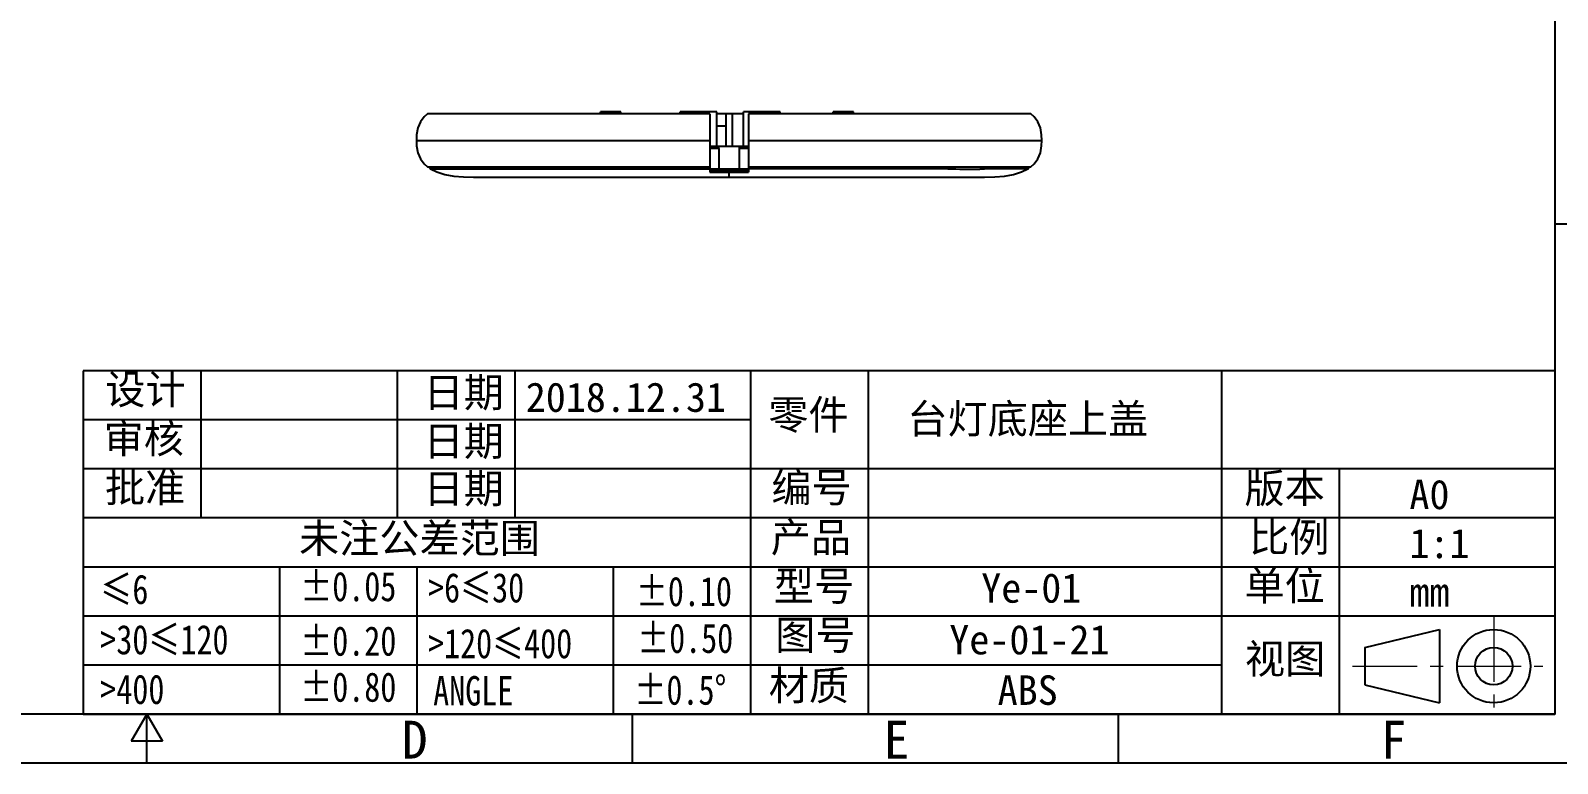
# Model space of a CAD drawing. Header units: millimetres. Extents: x 1791 to 2848, y -3889 to -2778.
# Drawn here: x 2122.6 to 2496.1, y -3282.3 to -3103 of the extents above; entities that cross this region are included whole.
import ezdxf

# ---------------------------------------------------------------- set-up
doc = ezdxf.new("R2010")
doc.units = ezdxf.units.MM
doc.linetypes.add('CENTER', pattern=[50.8, 31.75, -6.35, 6.35, -6.35])
doc.layers.add('0 @ 1', color=7, linetype='Continuous')
doc.layers.add('CEN', color=3, linetype='CENTER', lineweight=20)
doc.styles.add('PC_TEXTSTYLE', font='', dxfattribs={"width": 0.8})
doc.styles.get("Standard").update_dxf_attribs({"font": 'txt.shx'})
doc.styles.add('宋体', font='')
doc.styles.get('PC_TEXTSTYLE').set_extended_font_data('SimSun')
doc.styles.get('宋体').set_extended_font_data('SimSun')

# ---------------------------------------------------------------- blocks, each defined once
blk = doc.blocks.new('A$C61A56A23')
for p, q in [((-5, 55), (0, 55)), ((-148.5, -0.02), (-148.5, 5)), ((-99, -0.02), (-99, 5)), ((-49.5, -0.02), (-49.5, 5))]:
    blk.add_line(p, q)
at = {"color": 7, "linetype": 'Continuous'}
for p, q in [((-148.5, 5), (-150.09, 2.25)), ((-148.5, 5), (-146.91, 2.25)), ((-146.91, 2.25), (-150.09, 2.25))]:
    blk.add_line(p, q, dxfattribs=at)
for points in [[(-297, 210), (0, 210), (0, 0), (-297, 0)], [(-292, 205), (-5, 205), (-5, 5), (-292, 5)]]:
    blk.add_lwpolyline(points, close=True)
at = {"color": 7, "linetype": 'Continuous', "char_height": 3.86, "width": 2.6745, "attachment_point": 2, "style": '宋体'}
for s, insert in [('D', (-121.21, 4.34)), ('E', (-72.11, 4.34)), ('F', (-21.44, 4.34))]:
    blk.add_mtext(s, dxfattribs=dict(at, insert=insert))

msp = doc.modelspace()

# ---------------------------------------------------------------- linework, layer by layer
at = {"color": 7, "linetype": 'Continuous'}
for p, q in [((2288.75, -3123.34), (2219.7, -3123.34)), ((2267.04, -3122.84), (2262.04, -3122.84)), ((2262.04, -3123.34), (2262.04, -3122.84)), ((2267.04, -3123.34), (2267.04, -3122.84)), ((2285.47, -3122.84), (2281.5, -3122.84)), ((2281.5, -3123.34), (2281.5, -3122.84)), ((2290.5, -3122.84), (2285.5, -3122.84)), ((2285.5, -3123.34), (2285.5, -3122.84)), ((2288.75, -3123.34), (2288.75, -3137.6)), ((2290.5, -3131.34), (2290.5, -3122.84)), ((2297, -3123.34), (2290.5, -3123.34)), ((2292.75, -3131.34), (2292.75, -3123.34)), ((2294.25, -3123.34), (2294.25, -3131.34)), ((2306, -3122.84), (2297, -3122.84)), ((2297, -3131.34), (2297, -3122.84)), ((2298.25, -3123.34), (2298.25, -3137.6)), ((2367.3, -3123.34), (2298.25, -3123.34)), ((2302, -3123.34), (2302, -3122.84)), ((2306, -3123.34), (2306, -3122.84)), ((2318.96, -3123.34), (2318.96, -3122.84)), ((2323.96, -3122.84), (2318.96, -3122.84)), ((2323.96, -3123.34), (2323.96, -3122.84)), ((2292.75, -3126.34), (2290.5, -3126.34)), ((2217, -3129.84), (2288.75, -3129.84)), ((2298.25, -3131.34), (2288.75, -3131.34)), ((2291.05, -3131.84), (2288.75, -3131.84)), ((2291, -3131.84), (2291, -3131.34)), ((2291.05, -3136.84), (2291.05, -3131.84)), ((2295.95, -3131.84), (2295.95, -3136.84)), ((2298.25, -3131.84), (2295.95, -3131.84)), ((2296, -3131.84), (2296, -3131.34)), ((2298.25, -3129.84), (2370, -3129.84)), ((2219.7, -3136.34), (2288.75, -3136.34)), ((2220.2, -3136.34), (2220.2, -3136.41)), ((2288.75, -3136.41), (2220.2, -3136.41)), ((2220.44, -3136.84), (2298.25, -3136.84)), ((2288.75, -3137.14), (2298.25, -3137.14)), ((2298.25, -3136.34), (2367.3, -3136.34)), ((2366.8, -3136.41), (2298.25, -3136.41)), ((2299.75, -3136.84), (2298.25, -3136.84)), ((2301.5, -3136.84), (2299.75, -3136.84)), ((2302.5, -3136.84), (2301.5, -3136.84)), ((2312, -3136.84), (2302.5, -3136.84)), ((2313.5, -3136.84), (2312, -3136.84)), ((2318, -3136.84), (2313.5, -3136.84)), ((2319.36, -3136.84), (2318, -3136.84)), ((2321.74, -3136.84), (2319.36, -3136.84)), ((2323, -3136.84), (2321.74, -3136.84)), ((2324.5, -3136.84), (2323, -3136.84)), ((2337.19, -3136.84), (2335, -3136.84)), ((2341.5, -3136.84), (2340.5, -3136.84)), ((2347.01, -3136.85), (2341.5, -3136.84)), ((2355.34, -3136.85), (2354.79, -3136.85)), ((2356, -3136.85), (2355.34, -3136.85)), ((2365.89, -3136.84), (2366.56, -3136.84)), ((2366.8, -3136.41), (2366.8, -3136.34)), ((2231, -3138.84), (2356, -3138.84)), ((2288.75, -3137.6), (2298.25, -3137.6)), ((2293.5, -3138.84), (2293.5, -3137.6)), ((2135.5, -3186.21), (2135.5, -3270.25)), ((2495.5, -3186.21), (2135.5, -3186.21)), ((2164.3, -3186.21), (2164.3, -3222.23)), ((2212.3, -3186.21), (2212.3, -3222.23)), ((2241.1, -3186.21), (2241.1, -3222.23)), ((2298.7, -3186.21), (2298.7, -3270.25)), ((2327.5, -3186.21), (2327.5, -3270.25)), ((2413.9, -3186.21), (2413.9, -3270.25)), ((2298.7, -3198.22), (2135.5, -3198.22)), ((2495.5, -3210.22), (2135.5, -3210.22)), ((2442.7, -3210.22), (2442.7, -3270.25)), ((2495.5, -3222.23), (2135.5, -3222.23)), ((2495.5, -3234.23), (2135.5, -3234.23)), ((2183.5, -3234.23), (2183.5, -3270.25)), ((2217.1, -3234.23), (2217.1, -3270.25)), ((2265.1, -3234.23), (2265.1, -3270.25)), ((2495.5, -3246.24), (2135.5, -3246.24)), ((2413.9, -3258.24), (2135.5, -3258.24))]:
    msp.add_line(p, q, dxfattribs=at)
for p, q in [((2449.02, -3253.91), (2467.25, -3249.52)), ((2467.25, -3249.52), (2467.25, -3267.45)), ((2449.02, -3253.91), (2449.02, -3263.06)), ((2449.02, -3263.06), (2467.25, -3267.45)), ((2135.5, -3270.25), (2495.5, -3270.25))]:
    msp.add_line(p, q)
for points in [[(2219.7, -3123.34), (2218.9, -3124.06), (2218, -3125.3), (2217.38, -3126.81), (2217.07, -3128.49), (2217, -3129.84)], [(2370, -3129.84), (2369.94, -3128.49), (2369.62, -3126.81), (2369, -3125.3), (2368.1, -3124.06), (2367.3, -3123.34)], [(2217, -3129.84), (2217.07, -3131.18), (2217.38, -3132.87), (2218, -3134.37), (2218.9, -3135.61), (2219.7, -3136.34)], [(2367.3, -3136.34), (2368.1, -3135.61), (2369, -3134.37), (2369.62, -3132.87), (2369.94, -3131.18), (2370, -3129.84)], [(2220.2, -3136.41), (2220.21, -3136.51), (2220.25, -3136.61)], [(2220.25, -3136.61), (2220.29, -3136.7), (2220.35, -3136.77), (2220.42, -3136.82), (2220.44, -3136.84)], [(2220.44, -3136.84), (2221.97, -3137.58), (2223.99, -3138.19), (2226.19, -3138.57), (2228.53, -3138.77), (2231, -3138.84)], [(2356, -3138.84), (2358.47, -3138.77), (2360.82, -3138.57), (2363.02, -3138.19), (2365.03, -3137.58), (2366.56, -3136.84)], [(2366.56, -3136.84), (2366.58, -3136.83), (2366.72, -3136.69), (2366.79, -3136.51), (2366.8, -3136.41)]]:
    msp.add_lwpolyline(points, dxfattribs=at)
for radius in [8.97, 4.57]:
    msp.add_circle((2480.51, -3258.49), radius)
msp.add_arc((2352.64, -328.36), 2808.49, 269.88516, 270.0438, dxfattribs=at)
for points in [[(2221.07, -3136.84), (2220.93, -3136.76), (2220.82, -3136.58), (2220.82, -3136.41)], [(2335, -3136.84), (2331.5, -3136.84), (2328, -3136.84), (2324.5, -3136.84)], [(2365.89, -3136.84), (2366.03, -3136.76), (2366.13, -3136.58), (2366.13, -3136.41)]]:
    msp.add_open_spline(points, degree=3, dxfattribs=at)
for points, knots in [([(2248.41, -3136.84), (2248.41, -3136.82), (2248.4, -3136.67), (2248.4, -3136.53), (2248.4, -3136.41)], [0, 0, 0, 0, 0.186109, 1, 1, 1, 1]), ([(2340.5, -3136.84), (2340.23, -3136.84), (2339.12, -3136.84), (2338.02, -3136.84), (2337.19, -3136.84)], [0, 0, 0, 0, 0.249424, 1, 1, 1, 1]), ([(2365.89, -3136.84), (2365.64, -3136.85), (2365.11, -3136.84), (2364.21, -3136.84), (2362.52, -3136.85), (2359.75, -3136.84), (2357.36, -3136.84), (2356, -3136.85)], [0, 0, 0, 0, 0.075356, 0.159815, 0.274284, 0.586208, 1, 1, 1, 1])]:
    msp.add_open_spline(points, degree=3, knots=knots, dxfattribs=at)
at = {"layer": 'CEN', "color": 1, "linetype": 'CENTER', "lineweight": 15, "ltscale": 0.5}
for p, q in [((2480.51, -3246.41), (2480.51, -3270.52)), ((2445.94, -3258.49), (2492.54, -3258.49))]:
    msp.add_line(p, q, dxfattribs=at)

# ---------------------------------------------------------------- block references
at = {"xscale": 2.4, "yscale": 2.4, "zscale": 2.4}
msp.add_blockref('A$C61A56A23', (2507.5, -3282.25), dxfattribs=at)

# ---------------------------------------------------------------- texts
at = {"color": 7, "linetype": 'Continuous', "char_height": 7.2}
for s, insert, width, attachment_point in [('{\\fFangSong_GB2312|b0|i0|c134|p49;设计}', (2140.9, -3187.17), 23.394, 1), ('{\\fFangSong_GB2312|b0|i0|c134|p49;日期}', (2218.76, -3187.91), 23.394, 1), ('{\\fSimSun|b0|i0|c134|p2;2018.12.31}', (2243.76, -3189.07), 38.9021, 1), ('{\\fFangSong_GB2312|b0|i0|c134|p49;零件}', (2303.09, -3193.36), 19.9382, 1), ('{\\fSimSun|b0|i0|c134|p2;台灯底座上盖}', (2337.09, -3194.37), 81.6779, 1), ('{\\fFangSong_GB2312|b0|i0|c134|p49;审核}', (2140.52, -3199.15), 23.394, 1), ('{\\fFangSong_GB2312|b0|i0|c134|p49;日期}', (2218.76, -3199.82), 23.394, 1), ('{\\fFangSong_GB2312|b0|i0|c134|p49;批准}', (2140.84, -3211.18), 23.394, 1), ('{\\fFangSong_GB2312|b0|i0|c134|p49;日期}', (2218.76, -3211.42), 23.394, 1), ('{\\fFangSong_GB2312|b0|i0|c134|p49;编号}', (2303.85, -3211.16), 22.0338, 1), ('{\\fFangSong_GB2312|b0|i0|c134|p49;版本}', (2419.55, -3211.34), 22.0338, 1), ('未注公差范围', (2217.76, -3223.58), 163.7402, 2), ('{\\fFangSong_GB2312|b0|i0|c134|p49;产品}', (2303.68, -3223.38), 19.3389, 1), ('{\\fFangSong_GB2312|b0|i0|c134|p49;比例}', (2420.69, -3223.33), 20.537, 1), ('{\\fSimSun|b0|i0|c134|p2;1:1}', (2459.89, -3224.86), 12.9674, 1), ('{\\fFangSong_GB2312|b0|i0|c134|p49;单位}', (2419.55, -3235.18), 21.7345, 1), ('{\\fFangSong_GB2312|b0|i0|c134|p49;型号}', (2304.45, -3235.28), 21.7345, 1), ('{\\fSimSun|b0|i0|c134|p2;Ye-01}', (2355.16, -3235.76), 75.4744, 1), ('{\\fSimSun|b0|i0|c134|p2;mm}', (2459.89, -3236.72), 12.9674, 1), ('{\\fSimSun|b0|i0|c134|p2;mm}', (2459.89, -3236.72), 12.9674, 1), ('{\\fFangSong_GB2312|b0|i0|c134|p49;图号}', (2304.77, -3247.27), 21.1357, 1), ('{\\fSimSun|b0|i0|c134|p2;Ye-01-21}', (2347.35, -3248.4), 75.4744, 1), ('{\\fFangSong_GB2312|b0|i0|c134|p49;视图}', (2419.65, -3253.1), 31.0972, 1), ('{\\fFangSong_GB2312|b0|i0|c134|p49;材质}', (2303.2, -3259.61), 31.7756, 1), ('{\\fSimSun|b0|i0|c134|p2;ABS}', (2359.18, -3260.75), 75.4744, 1)]:
    msp.add_mtext(s, dxfattribs=dict(at, insert=insert, width=width, attachment_point=attachment_point))
at = {"color": 7, "linetype": 'Continuous', "char_height": 7.2, "style": 'PC_TEXTSTYLE'}
for s, insert, width, attachment_point in [('{\\fSimSun|b0|i0|c134|p2;≤6}', (2139.7, -3236.08), 39.2222, 1), ('%%P0.05', (2200.35, -3235.39), 32.2096, 2), ('>6≤30', (2219.86, -3235.69), 38.7119, 1), ('%%P0.10', (2282.44, -3236.6), 31.0132, 2), ('>30≤120', (2139.7, -3248.39), 39.2222, 1), ('%%P0.20', (2200.35, -3248.73), 32.3409, 2), ('>120≤400', (2219.86, -3249.34), 42.6368, 1), ('%%P0.50', (2282.75, -3248.05), 32.4687, 2), ('%%P0.80', (2200.35, -3259.99), 31.1445, 2), ('%%P0.5%%D', (2281.58, -3260.72), 36.8604, 2), ('>400', (2139.7, -3260.55), 37.9824, 1), ('ANGLE', (2221.11, -3260.91), 28.6558, 1)]:
    msp.add_mtext(s, dxfattribs=dict(at, insert=insert, width=width, attachment_point=attachment_point))
at = {"layer": '0 @ 1', "color": 7, "linetype": 'Continuous', "insert": (2459.89, -3212.87), "char_height": 7.2, "width": 12.9674, "attachment_point": 1}
msp.add_mtext('{\\fSimSun|b0|i0|c134|p2;A0}', dxfattribs=at)

doc.saveas('drawing.dxf')
